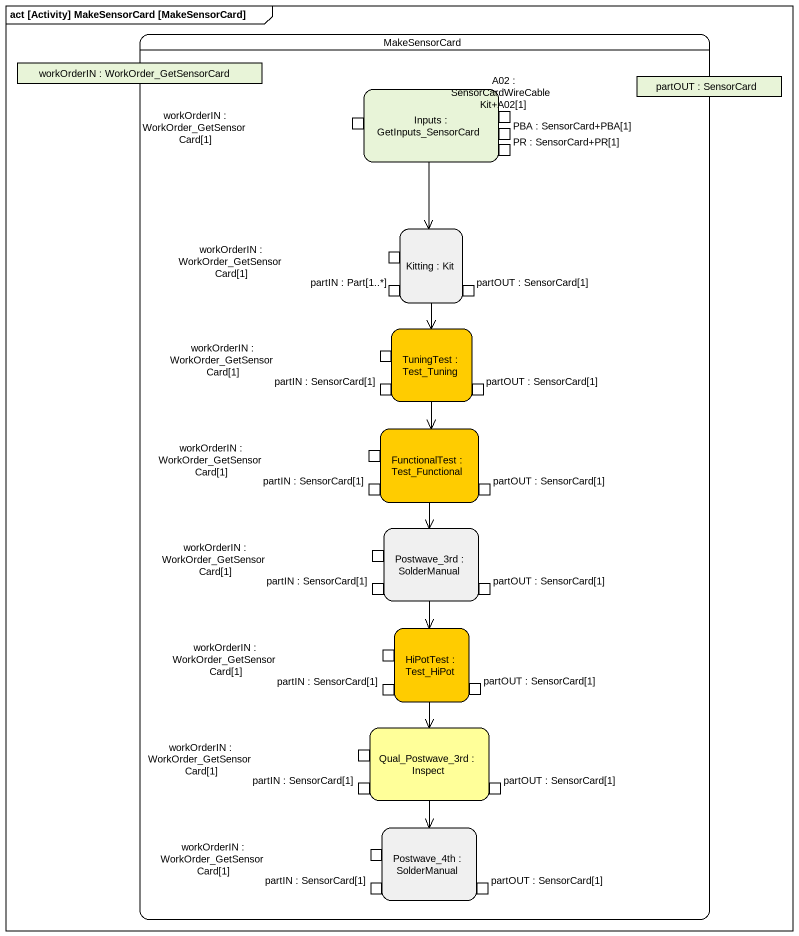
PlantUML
@startuml
mainframe act [Activity] MakeSensorCard [MakeSensorCard]
hide empty description
state MakeSensorCard {
  state "workOrderIN : WorkOrder_GetSensorCard" as workOrderIN <<object>>
  state "Inputs : GetInputs_SensorCard" as Inputs {
    state "workOrderIN : WorkOrder_GetSensorCard[1]" as workOrderIN_WorkOrder <<inputPin>>
    state "PBA : SensorCard+PBA[1]" as PBA_SensorCard_PBA_1 <<outputPin>>
    state "A02 : SensorCardWireCableKit+A02[1]" as A02_SensorCardWireCableKit <<outputPin>>
    state "PR : SensorCard+PR[1]" as PR_SensorCard_PR_1 <<outputPin>>
  }
  state "partOUT : SensorCard" as partOUT <<object>>
  state "Kitting : Kit" as Kitting #F0F0F0 {
    state "workOrderIN : WorkOrder_GetSensorCard[1]" as workOrderIN_WorkOrder_2 <<inputPin>>
    state "partIN : Part[1..*]" as partIN_Part_1 <<inputPin>>
    state "partOUT : SensorCard[1]" as partOUT_SensorCard_1 <<outputPin>>
  }
  state "TuningTest : Test_Tuning" as TuningTest #FFCC00 {
    state "workOrderIN : WorkOrder_GetSensorCard[1]" as workOrderIN_WorkOrder_3 <<inputPin>>
    state "partIN : SensorCard[1]" as partIN_SensorCard_1 <<inputPin>>
    state "partOUT : SensorCard[1]" as partOUT_SensorCard_1_2 <<outputPin>>
  }
  state "FunctionalTest : Test_Functional" as FunctionalTest #FFCC00 {
    state "workOrderIN : WorkOrder_GetSensorCard[1]" as workOrderIN_WorkOrder_4 <<inputPin>>
    state "partIN : SensorCard[1]" as partIN_SensorCard_1_2 <<inputPin>>
    state "partOUT : SensorCard[1]" as partOUT_SensorCard_1_3 <<outputPin>>
  }
  state "Postwave_3rd : SolderManual" as Postwave_3rd #F0F0F0 {
    state "workOrderIN : WorkOrder_GetSensorCard[1]" as workOrderIN_WorkOrder_5 <<inputPin>>
    state "partIN : SensorCard[1]" as partIN_SensorCard_1_3 <<inputPin>>
    state "partOUT : SensorCard[1]" as partOUT_SensorCard_1_4 <<outputPin>>
  }
  state "HiPotTest : Test_HiPot" as HiPotTest #FFCC00 {
    state "workOrderIN : WorkOrder_GetSensorCard[1]" as workOrderIN_WorkOrder_6 <<inputPin>>
    state "partIN : SensorCard[1]" as partIN_SensorCard_1_4 <<inputPin>>
    state "partOUT : SensorCard[1]" as partOUT_SensorCard_1_5 <<outputPin>>
  }
  state "Qual_Postwave_3rd : Inspect" as Qual_Postwave_3rd #FFFF99 {
    state "workOrderIN : WorkOrder_GetSensorCard[1]" as workOrderIN_WorkOrder_7 <<inputPin>>
    state "partIN : SensorCard[1]" as partIN_SensorCard_1_5 <<inputPin>>
    state "partOUT : SensorCard[1]" as partOUT_SensorCard_1_6 <<outputPin>>
  }
  state "Postwave_4th : SolderManual" as Postwave_4th #F0F0F0 {
    state "workOrderIN : WorkOrder_GetSensorCard[1]" as workOrderIN_WorkOrder_8 <<inputPin>>
    state "partIN : SensorCard[1]" as partIN_SensorCard_1_6 <<inputPin>>
    state "partOUT : SensorCard[1]" as partOUT_SensorCard_1_7 <<outputPin>>
  }
}
Inputs --> Kitting
Kitting --> TuningTest
TuningTest --> FunctionalTest
FunctionalTest --> Postwave_3rd
Postwave_3rd --> HiPotTest
HiPotTest --> Qual_Postwave_3rd
Qual_Postwave_3rd --> Postwave_4th
@enduml
